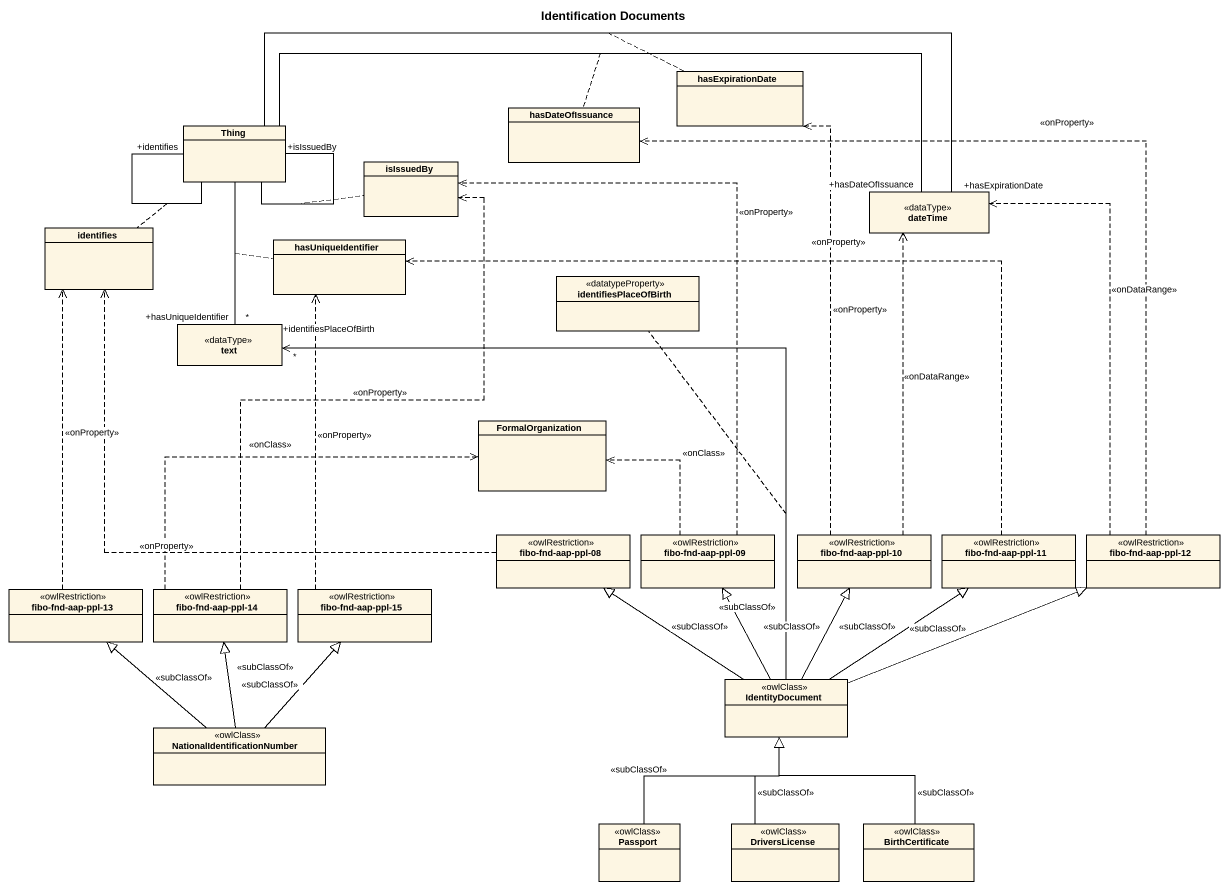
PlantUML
@startuml
title Identification Documents
hide circle
hide empty members
class hasExpirationDate
class hasDateOfIssuance
class Thing
class isIssuedBy
class dateTime <<dataType>>
class identifies
class hasUniqueIdentifier
class identifiesPlaceOfBirth <<datatypeProperty>>
class text <<dataType>>
class FormalOrganization
class "fibo-fnd-aap-ppl-08" as fibo_fnd_aap_ppl_08 <<owlRestriction>>
class "fibo-fnd-aap-ppl-09" as fibo_fnd_aap_ppl_09 <<owlRestriction>>
class "fibo-fnd-aap-ppl-10" as fibo_fnd_aap_ppl_10 <<owlRestriction>>
class "fibo-fnd-aap-ppl-11" as fibo_fnd_aap_ppl_11 <<owlRestriction>>
class "fibo-fnd-aap-ppl-12" as fibo_fnd_aap_ppl_12 <<owlRestriction>>
class "fibo-fnd-aap-ppl-13" as fibo_fnd_aap_ppl_13 <<owlRestriction>>
class "fibo-fnd-aap-ppl-14" as fibo_fnd_aap_ppl_14 <<owlRestriction>>
class "fibo-fnd-aap-ppl-15" as fibo_fnd_aap_ppl_15 <<owlRestriction>>
class IdentityDocument <<owlClass>>
class NationalIdentificationNumber <<owlClass>>
class Passport <<owlClass>>
class DriversLicense <<owlClass>>
class BirthCertificate <<owlClass>>
Thing -- "+identifies" Thing
(Thing, Thing) .. identifies
Thing -- "+isIssuedBy" Thing
(Thing, Thing) .. isIssuedBy
Thing -right- "+hasExpirationDate" dateTime
(Thing, dateTime) .. hasExpirationDate
Thing -right- "+hasDateOfIssuance" dateTime
(Thing, dateTime) .. hasDateOfIssuance
Thing -- "+hasUniqueIdentifier\n*" text
(Thing, text) .. hasUniqueIdentifier
fibo_fnd_aap_ppl_08 .up.> identifies : <<onProperty>>
fibo_fnd_aap_ppl_09 .up.> isIssuedBy : <<onProperty>>
fibo_fnd_aap_ppl_09 .up.> FormalOrganization : <<onClass>>
fibo_fnd_aap_ppl_10 .up.> hasExpirationDate : <<onProperty>>
fibo_fnd_aap_ppl_10 .up.> dateTime : <<onDataRange>>
fibo_fnd_aap_ppl_11 .left.> hasUniqueIdentifier : <<onProperty>>
fibo_fnd_aap_ppl_12 .up.> hasDateOfIssuance : <<onProperty>>
fibo_fnd_aap_ppl_12 .up.> dateTime : <<onDataRange>>
fibo_fnd_aap_ppl_13 .up.> identifies : <<onProperty>>
fibo_fnd_aap_ppl_14 .up.> isIssuedBy : <<onProperty>>
fibo_fnd_aap_ppl_14 .right.> FormalOrganization : <<onClass>>
fibo_fnd_aap_ppl_15 .up.> hasUniqueIdentifier : <<onProperty>>
IdentityDocument -up-> "+identifiesPlaceOfBirth\n*" text
(IdentityDocument, text) .. identifiesPlaceOfBirth
IdentityDocument -up-|> fibo_fnd_aap_ppl_08 : <<subClassOf>>
IdentityDocument -up-|> fibo_fnd_aap_ppl_09 : <<subClassOf>>
IdentityDocument -up-|> fibo_fnd_aap_ppl_10 : <<subClassOf>>
IdentityDocument -up-|> fibo_fnd_aap_ppl_11 : <<subClassOf>>
IdentityDocument -right-|> fibo_fnd_aap_ppl_12 : <<subClassOf>>
NationalIdentificationNumber -up-|> fibo_fnd_aap_ppl_13 : <<subClassOf>>
NationalIdentificationNumber -up-|> fibo_fnd_aap_ppl_14 : <<subClassOf>>
NationalIdentificationNumber -up-|> fibo_fnd_aap_ppl_15 : <<subClassOf>>
Passport -up-|> IdentityDocument : <<subClassOf>>
DriversLicense -up-|> IdentityDocument : <<subClassOf>>
BirthCertificate -up-|> IdentityDocument : <<subClassOf>>
@enduml
